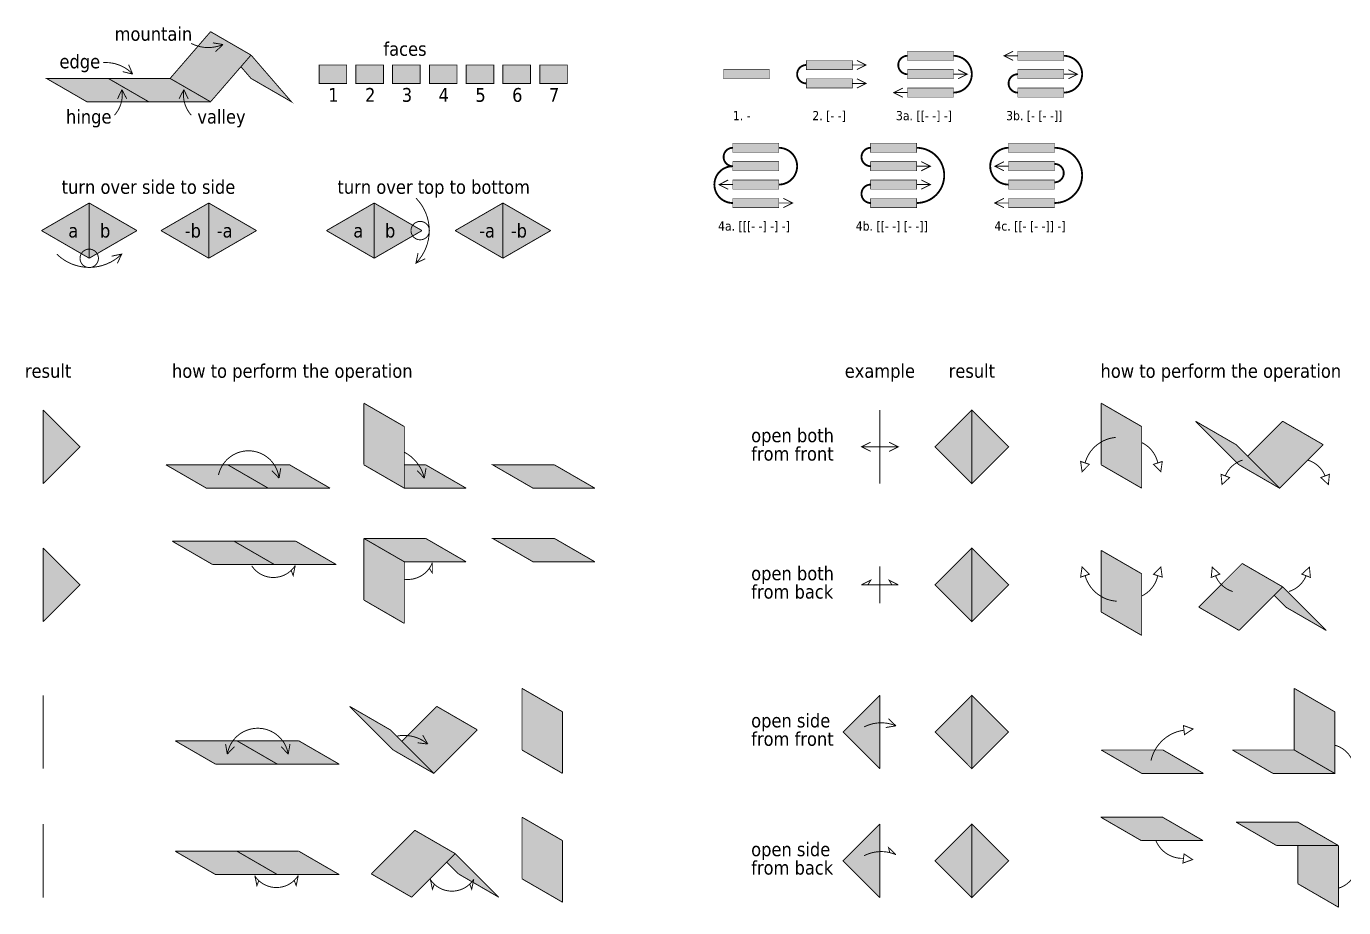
# Model space of a CAD drawing. Header units: inches. Extents: x -12.5 to 77.3, y -38.9 to 8.1.
# Drawn here: x 25.32 to 39.64, y -2.16 to 7.42 of the extents above; entities that cross this region are included whole.
import ezdxf
from ezdxf.enums import TextEntityAlignment as Align

# ---------------------------------------------------------------- set-up
doc = ezdxf.new("R2010")
doc.units = ezdxf.units.IN
doc.header["$LTSCALE"] = 0.2
doc.header["$MEASUREMENT"] = 0
for name, pattern in [('crease . . . . .', [0.4, 0.2, -0.2]), ('mountain __ . . __ . .', [1.25, 0.5, -0.25, 0, -0.25, 0, -0.25]), ('valley __ __ __', [0.75, 0.5, -0.25])]:
    doc.linetypes.add(name, pattern=pattern)
for name, color, linetype in [('arrow-back', 250, 'Continuous'), ('edge', 7, 'Continuous'), ('face-1', 151, 'Continuous'), ('face-2', 91, 'Continuous'), ('face-3', 11, 'Continuous'), ('face-4', 191, 'Continuous'), ('face-5', 51, 'Continuous'), ('face-6', 33, 'Continuous'), ('face-7', 253, 'Continuous'), ('hinge', 250, 'crease . . . . .'), ('mountain', 12, 'mountain __ . . __ . .'), ('numbers', 7, 'Continuous'), ('valley', 143, 'valley __ __ __'), ('z-pats', 251, 'Continuous')]:
    doc.layers.add(name, color=color, linetype=linetype)
doc.styles.add('labels', font='')
doc.styles.get('labels').set_extended_font_data('Tahoma')

msp = doc.modelspace()

# ---------------------------------------------------------------- linework, layer by layer
at = {"const_width": 0.01}
for points in [[(27.108788, 7.234998, 0.226312), (27.455203, 7.222924, -0.290796)], [(26.148889, 7.025521, -0.226312), (26.472555, 6.901465, 0.290796)], [(26.274193, 6.45378, 0.226312), (26.355445, 6.73209, -0.290796)], [(27.110392, 6.45378, -0.226312), (27.02914, 6.73209, 0.290796)], [(29.553553, 5.553553, -0.410434), (29.553553, 4.846447, 0.610292)], [(29.7, 5.2, -1), (29.5, 5.2, -1), (29.7, 5.2, 0.414214)], [(25.646447, 4.94511, 0.410434), (26.353553, 4.94511, -0.610292)], [(26, 4.798663, 1), (26, 4.998663, 1), (26, 4.798663, -0.414214)], [(37.165527, 2.951949, 0.315299), (36.831991, 2.674819, -0.290796)], [(37.447498, 2.896339, -0.231872), (37.622912, 2.674819, 0.290796)], [(27.405921, 2.543464, -0.849056), (28.064575, 2.509438, 0.290796)], [(29.42874, 2.790944, -0.218767), (29.644761, 2.509438, 0.290796)], [(38.54489, 2.705183, 0.226312), (38.35725, 2.533479, -0.290796)], [(39.25511, 2.705183, -0.226312), (39.44275, 2.533479, 0.290796)], [(37.174129, 1.171379, -0.315299), (36.831991, 1.449269, 0.290796)], [(37.447498, 1.227749, 0.231872), (37.622912, 1.449269, -0.290796)], [(38.438466, 1.276754, -0.226312), (38.250826, 1.448458, 0.290796)], [(39.048685, 1.276754, 0.226312), (39.236325, 1.448458, -0.290796)], [(27.501893, -0.490562, -0.849056), (28.164575, -0.490562, 0.290796)], [(29.347143, -0.294584, -0.226312), (29.682787, -0.381141, 0.290796)], [(34.428159, -0.195236, -0.226312), (34.774574, -0.183162, 0.290796)], [(37.548569, -0.562026, -0.315299), (37.907603, -0.230391, 0.290796)], [(39.55511, -0.394817, -0.226312), (39.74275, -0.566521, 0.290796)], [(37.600491, -1.427572, 0.315299), (37.902413, -1.623661, -0.290796)], [(39.587012, -1.948595, 0.226312), (39.774652, -1.776891, -0.290796)]]:
    msp.add_lwpolyline(points, format="xyb", dxfattribs=at)
for points in [[(27.344879, 7.241057), (27.455203, 7.222924)], [(27.374502, 7.145545), (27.455203, 7.222924)], [(26.363901, 6.927819), (26.472555, 6.901465)], [(26.428445, 7.0042), (26.472555, 6.901465)], [(26.30756, 6.631059), (26.355445, 6.73209)], [(26.407538, 6.633163), (26.355445, 6.73209)], [(26.977047, 6.633163), (27.02914, 6.73209)], [(27.077025, 6.631059), (27.02914, 6.73209)], [(26.3062, 4.843829), (26.3062, 4.843829), (26.353553, 4.94511), (26.244117, 4.922224)], [(29.654834, 4.8938), (29.654834, 4.8938), (29.553553, 4.846447), (29.576439, 4.955883)], [(34.6, 3.25), (34.6, 2.45)], [(34.5, 2.9), (34.5, 2.9), (34.4, 2.85), (34.5, 2.8)], [(34.7, 2.9), (34.7, 2.9), (34.8, 2.85), (34.7, 2.8)], [(34.4, 2.85), (34.8, 2.85)], [(27.987819, 2.590732), (28.064575, 2.509438)], [(28.083556, 2.619619), (28.064575, 2.509438)], [(29.568005, 2.590732), (29.644761, 2.509438)], [(29.663742, 2.619619), (29.644761, 2.509438)], [(34.6, 1.55), (34.6, 1.15)], [(25.5, 0.15), (25.5, -0.65)], [(34.693873, -0.105783), (34.774574, -0.183162)], [(29.627313, -0.28407), (29.682787, -0.381141)], [(34.66425, -0.201295), (34.774574, -0.183162)], [(27.482912, -0.380381), (27.501893, -0.490562)], [(27.578649, -0.409268), (27.501893, -0.490562)], [(28.087819, -0.409268), (28.164575, -0.490562)], [(28.183556, -0.380381), (28.164575, -0.490562)], [(29.571846, -0.367277), (29.682787, -0.381141)], [(25.5, -1.25), (25.5, -2.05)]]:
    msp.add_lwpolyline(points, dxfattribs=at)
for points, const_width in [([(33.8, 7.05), (33.8, 6.95), (34.3, 6.95), (34.3, 7.05)], 0.005), ([(34.9, 7.15), (34.9, 7.05), (35.4, 7.05), (35.4, 7.15)], 0.005), ([(36.1, 7.15), (36.1, 7.05), (36.6, 7.05), (36.6, 7.15)], 0.005), ([(32.9, 6.95), (32.9, 6.85), (33.4, 6.85), (33.4, 6.95)], 0.005), ([(34.9, 6.95), (34.9, 6.85), (35.4, 6.85), (35.4, 6.95)], 0.005), ([(36.1, 6.95), (36.1, 6.85), (36.6, 6.85), (36.6, 6.95)], 0.005), ([(33.8, 6.85), (33.8, 6.75), (34.3, 6.75), (34.3, 6.85)], 0.005), ([(34.9, 6.75), (34.9, 6.65), (35.4, 6.65), (35.4, 6.75)], 0.005), ([(36.1, 6.75), (36.1, 6.65), (36.6, 6.65), (36.6, 6.75)], 0.005), ([(33, 6.15), (33, 6.05), (33.5, 6.05), (33.5, 6.15)], 0.005), ([(34.5, 6.15), (34.5, 6.05), (35, 6.05), (35, 6.15)], 0.005), ([(36, 6.15), (36, 6.05), (36.5, 6.05), (36.5, 6.15)], 0.005), ([(33, 5.95), (33, 5.85), (33.5, 5.85), (33.5, 5.95)], 0.005), ([(34.5, 5.95), (34.5, 5.85), (35, 5.85), (35, 5.95)], 0.005), ([(36, 5.95), (36, 5.85), (36.5, 5.85), (36.5, 5.95)], 0.005), ([(33, 5.75), (33, 5.65), (33.5, 5.65), (33.5, 5.75)], 0.005), ([(34.5, 5.75), (34.5, 5.65), (35, 5.65), (35, 5.75)], 0.005), ([(36, 5.75), (36, 5.65), (36.5, 5.65), (36.5, 5.75)], 0.005), ([(33, 5.55), (33, 5.45), (33.5, 5.45), (33.5, 5.55)], 0.005), ([(34.5, 5.55), (34.5, 5.45), (35, 5.45), (35, 5.55)], 0.005), ([(36, 5.55), (36, 5.45), (36.5, 5.45), (36.5, 5.55)], 0.005), ([(36.783276, 2.690878), (36.783276, 2.690878), (36.79941, 2.580246), (36.878236, 2.659532)], 0.01), ([(37.671627, 2.690878), (37.671627, 2.690878), (37.655493, 2.580246), (37.576667, 2.659532)], 0.01), ([(38.40397, 2.515665), (38.321622, 2.440041), (38.310532, 2.551294)], 0.01), ([(39.39603, 2.515665), (39.478378, 2.440041), (39.489468, 2.551294)], 0.01), ([(36.783276, 1.43321), (36.783276, 1.43321), (36.79941, 1.543842), (36.878236, 1.464556)], 0.01), ([(37.671627, 1.43321), (37.671627, 1.43321), (37.655493, 1.543842), (37.576667, 1.464556)], 0.01), ([(38.297545, 1.466272), (38.215197, 1.541896), (38.204107, 1.430643)], 0.01), ([(39.189606, 1.466272), (39.271954, 1.541896), (39.283044, 1.430643)], 0.01), ([(37.901384, -0.179476), (37.901384, -0.179476), (38.006723, -0.21694), (37.913548, -0.278733)], 0.01), ([(37.896194, -1.674576), (37.896194, -1.674576), (38.001533, -1.637112), (37.908358, -1.575319)], 0.01)]:
    msp.add_lwpolyline(points, close=True, dxfattribs=dict(const_width=const_width))
at = {"layer": 'arrow-back', "const_width": 0.01}
for points in [[(29.430701, 1.409625, 0.341055), (29.731986, 1.589709, -0.290796)], [(27.767167, 1.557365, 0.545507), (28.240806, 1.559709, -0.290796)], [(34.428159, -1.595236, -0.226312), (34.774574, -1.583162, 0.290796)], [(27.800041, -1.812635, 0.545507), (28.27368, -1.810291, -0.290796)], [(29.709309, -1.852023, 0.545507), (30.182948, -1.849679, -0.290796)]]:
    msp.add_lwpolyline(points, format="xyb", dxfattribs=at)
for points in [[(29.700663, 1.527108), (29.731953, 1.477906), (29.731986, 1.589709)], [(28.197597, 1.504637), (28.218415, 1.450171), (28.240806, 1.559709)], [(34.47, 1.35), (34.5, 1.4), (34.4, 1.35)], [(34.4, 1.35), (34.8, 1.35)], [(34.73, 1.35), (34.7, 1.4), (34.8, 1.35)], [(34.707715, -1.562426), (34.693873, -1.505783), (34.774574, -1.583162)], [(27.844529, -1.865363), (27.823711, -1.919829), (27.80132, -1.810291)], [(28.230471, -1.865363), (28.251289, -1.919829), (28.27368, -1.810291)], [(29.753797, -1.904751), (29.732979, -1.959217), (29.710587, -1.849679)], [(30.139738, -1.904751), (30.160557, -1.959217), (30.182948, -1.849679)]]:
    msp.add_lwpolyline(points, dxfattribs=at)
at = {"layer": 'edge', "const_width": 0.01}
for points in [[(27.319814, 7.362263), (26.879721, 6.854088), (26.207405, 6.854088), (25.535088, 6.854088), (25.975181, 6.6), (26.647498, 6.6), (27.319814, 6.6), (27.759907, 7.108176)], [(27.759907, 7.108176), (28.2, 6.6), (27.759907, 6.854088), (27.649884, 6.981132)], [(25.480385, 5.2), (26, 5.5)], [(27.3, 5.5), (27.819615, 5.2)], [(28.580385, 5.2), (29.1, 5.5)], [(30.5, 5.5), (31.019615, 5.2)], [(26.519615, 5.2), (26, 4.9)], [(26.780385, 5.2), (27.3, 4.9)], [(29.619615, 5.2), (29.1, 4.9)], [(29.980385, 5.2), (30.5, 4.9)], [(28.987591, 3.324088), (28.987591, 2.654088)], [(37.007405, 3.324088), (37.447498, 3.07)], [(37.007405, 3.324088), (37.007405, 2.654088)], [(25.5, 3.25), (25.5, 2.45)], [(25.5, 3.25), (25.9, 2.85), (25.5, 2.45)], [(29.427684, 3.07), (29.427684, 2.4), (30.1, 2.4)], [(37.447498, 2.4), (37.447498, 3.07)], [(38.033164, 3.128329), (38.507405, 2.654088)], [(38.600407, 2.74709), (38.981166, 3.127849)], [(38.473257, 2.874241), (38.947498, 2.4), (39.421259, 2.873762)], [(26.835088, 2.654088), (27.507405, 2.654088), (28.179721, 2.654088)], [(29.427684, 2.654088), (29.659907, 2.654088)], [(31.059907, 2.654088), (30.387591, 2.654088), (30.827684, 2.4), (31.5, 2.4)], [(27.275181, 2.4), (27.947498, 2.4), (28.619814, 2.4)], [(25.5, 1.75), (25.5, 0.95)], [(25.5, 1.75), (25.9, 1.35), (25.5, 0.95)], [(26.902214, 1.824088), (27.574531, 1.824088), (28.246847, 1.824088)], [(28.987591, 1.184088), (28.987591, 1.854088)], [(28.987591, 1.854088), (29.659907, 1.854088)], [(31.059907, 1.854088), (30.387591, 1.854088), (30.827684, 1.6), (31.5, 1.6)], [(37.007405, 1.724088), (37.007405, 1.054088)], [(29.427684, 0.93), (29.427684, 1.6), (30.1, 1.6)], [(38.067312, 1.108176), (38.541073, 1.581937)], [(27.342307, 1.57), (28.014624, 1.57), (28.68694, 1.57)], [(37.447498, 0.8), (37.447498, 1.47)], [(38.981166, 1.327849), (38.507405, 0.854088)], [(39.455407, 0.853609), (38.981166, 1.327849)], [(39.015314, 1.107696), (38.888164, 1.234847)], [(37.447498, 0.8), (37.007405, 1.054088)], [(30.707405, 0.224088), (30.707405, -0.445912)], [(34.6, 0.15), (34.2, -0.25), (34.6, -0.65)], [(34.6, 0.15), (34.6, -0.65)], [(38.435088, -0.445912), (39.107405, -0.445912), (39.107405, 0.224088)], [(28.833164, 0.028329), (29.307405, -0.445912)], [(29.400407, -0.35291), (29.781166, 0.027849)], [(31.147498, -0.7), (31.147498, -0.03)], [(38.875181, -0.7), (39.547498, -0.7), (39.547498, -0.03)], [(29.273257, -0.225759), (29.747498, -0.7), (30.221259, -0.226238)], [(26.935088, -0.345912), (27.607405, -0.345912), (28.279721, -0.345912)], [(37.679721, -0.445912), (37.007405, -0.445912)], [(27.375181, -0.6), (28.047498, -0.6), (28.719814, -0.6)], [(38.119814, -0.7), (37.447498, -0.7)], [(30.707405, -1.175912), (30.707405, -1.845912)], [(34.6, -1.25), (34.2, -1.65), (34.6, -2.05)], [(34.6, -1.25), (34.6, -2.05)], [(37.674531, -1.175912), (37.002214, -1.175912)], [(39.147312, -1.23), (38.474996, -1.23)], [(29.067312, -1.791824), (29.541073, -1.318063)], [(31.147498, -2.1), (31.147498, -1.43)], [(38.114624, -1.43), (37.442307, -1.43)], [(26.935088, -1.545912), (27.607405, -1.545912), (28.279721, -1.545912)], [(29.981166, -1.572151), (29.507405, -2.045912)], [(30.455407, -2.046391), (29.981166, -1.572151)], [(39.587405, -1.484088), (38.915089, -1.484088)], [(39.147312, -1.484088), (39.147312, -1.9)], [(39.587405, -2.154088), (39.587405, -1.484088)], [(30.015314, -1.792304), (29.888164, -1.665153)], [(27.375181, -1.8), (28.047498, -1.8), (28.719814, -1.8)]]:
    msp.add_lwpolyline(points, dxfattribs=at)
for points in [[(28.5, 7), (28.8, 7), (28.8, 6.8), (28.5, 6.8)], [(28.9, 7), (29.2, 7), (29.2, 6.8), (28.9, 6.8)], [(29.3, 7), (29.6, 7), (29.6, 6.8), (29.3, 6.8)], [(29.7, 7), (30, 7), (30, 6.8), (29.7, 6.8)], [(30.1, 7), (30.4, 7), (30.4, 6.8), (30.1, 6.8)], [(30.5, 7), (30.8, 7), (30.8, 6.8), (30.5, 6.8)], [(30.9, 7), (31.2, 7), (31.2, 6.8), (30.9, 6.8)], [(35.6, 3.25), (35.2, 2.85), (35.6, 2.45), (36, 2.85)], [(35.6, 1.75), (35.2, 1.35), (35.6, 0.95), (36, 1.35)], [(35.6, 0.15), (35.2, -0.25), (35.6, -0.65), (36, -0.25)], [(35.6, -1.25), (35.2, -1.65), (35.6, -2.05), (36, -1.65)]]:
    msp.add_lwpolyline(points, close=True, dxfattribs=at)
at = {"layer": 'face-1'}
for points in [[(26.879721, 6.854088), (27.319814, 6.6), (27.319814, 7.362263), (27.759907, 7.108176)], [(33.8, 7), (33.8, 7.05), (34.3, 7), (34.3, 7.05)], [(34.9, 7.1), (34.9, 7.15), (35.4, 7.1), (35.4, 7.15)], [(36.1, 7.15), (36.1, 7.1), (36.6, 7.15), (36.6, 7.1)], [(28.5, 7), (28.8, 7), (28.5, 6.8), (28.8, 6.8)], [(32.9, 6.9), (32.9, 6.95), (33.4, 6.9), (33.4, 6.95)], [(25.535088, 6.854088), (25.975181, 6.6), (26.207405, 6.854088), (26.647498, 6.6)], [(26.647498, 6.6), (26.207405, 6.854088), (27.319814, 6.6), (26.879721, 6.854088)], [(33, 6.1), (33, 6.15), (33.5, 6.1), (33.5, 6.15)], [(34.5, 6.1), (34.5, 6.15), (35, 6.1), (35, 6.15)], [(36, 6.1), (36, 6.15), (36.5, 6.1), (36.5, 6.15)], [(25.480385, 5.2), (26, 4.9), (26, 5.5)], [(26, 5.5), (26, 4.9), (26.519615, 5.2)], [(28.580385, 5.2), (29.1, 4.9), (29.1, 5.5)], [(29.1, 5.5), (29.1, 4.9), (29.619615, 5.2)], [(37.007405, 3.324088), (37.447498, 3.07), (37.007405, 2.654088), (37.447498, 2.4)], [(38.033164, 3.128329), (38.473257, 2.874241), (38.507405, 2.654088), (38.947498, 2.4)], [(26.835088, 2.654088), (27.275181, 2.4), (27.507405, 2.654088), (27.947498, 2.4)], [(27.947498, 2.4), (27.507405, 2.654088), (28.619814, 2.4), (28.179721, 2.654088)], [(29.427684, 2.4), (28.987591, 2.654088), (30.1, 2.4), (29.659907, 2.654088)], [(25.5, 1.75), (25.5, 0.95), (25.9, 1.35)], [(26.902214, 1.824088), (27.342307, 1.57), (27.574531, 1.824088), (28.014624, 1.57)], [(28.014624, 1.57), (27.574531, 1.824088), (28.68694, 1.57), (28.246847, 1.824088)], [(29.427684, 1.6), (28.987591, 1.854088), (30.1, 1.6), (29.659907, 1.854088)], [(28.987591, 1.854088), (29.427684, 1.6), (28.987591, 1.184088), (29.427684, 0.93)], [(30.827684, 1.6), (30.387591, 1.854088), (31.5, 1.6), (31.059907, 1.854088)], [(35.6, 1.75), (35.2, 1.35), (35.6, 0.95)], [(35.6, 1.75), (35.6, 0.95), (36, 1.35)], [(37.007405, 1.724088), (37.447498, 1.47), (37.007405, 1.054088), (37.447498, 0.8)], [(38.507405, 0.854088), (38.067312, 1.108176), (38.981166, 1.327849), (38.541073, 1.581937)], [(34.6, 0.15), (34.2, -0.25), (34.6, -0.65)], [(29.747498, -0.7), (29.307405, -0.445912), (30.221259, -0.226238), (29.781166, 0.027849)], [(26.935088, -0.345912), (27.375181, -0.6), (27.607405, -0.345912), (28.047498, -0.6)], [(28.047498, -0.6), (27.607405, -0.345912), (28.719814, -0.6), (28.279721, -0.345912)], [(37.447498, -0.7), (37.007405, -0.445912), (38.119814, -0.7), (37.679721, -0.445912)], [(30.707405, -1.175912), (31.147498, -1.43), (30.707405, -1.845912), (31.147498, -2.1)], [(34.6, -1.25), (34.2, -1.65), (34.6, -2.05)], [(35.6, -1.25), (35.2, -1.65), (35.6, -2.05)], [(37.442307, -1.43), (37.002214, -1.175912), (38.114624, -1.43), (37.674531, -1.175912)], [(38.474996, -1.23), (38.915089, -1.484088), (39.147312, -1.23), (39.587405, -1.484088)], [(29.507405, -2.045912), (29.067312, -1.791824), (29.981166, -1.572151), (29.541073, -1.318063)], [(26.935088, -1.545912), (27.375181, -1.8), (27.607405, -1.545912), (28.047498, -1.8)], [(28.047498, -1.8), (27.607405, -1.545912), (28.719814, -1.8), (28.279721, -1.545912)]]:
    msp.add_solid(points, dxfattribs=at)
at = {"layer": 'face-2'}
for points in [[(27.649884, 6.981132), (27.759907, 7.108176), (27.759907, 6.854088), (28.2, 6.6)], [(28.9, 7), (29.2, 7), (28.9, 6.8), (29.2, 6.8)], [(32.9, 6.85), (32.9, 6.9), (33.4, 6.85), (33.4, 6.9)], [(33.8, 6.75), (33.8, 6.8), (34.3, 6.75), (34.3, 6.8)], [(34.9, 6.65), (34.9, 6.7), (35.4, 6.65), (35.4, 6.7)], [(36.1, 6.7), (36.1, 6.65), (36.6, 6.7), (36.6, 6.65)], [(26.780385, 5.2), (27.3, 4.9), (27.3, 5.5)], [(27.3, 5.5), (27.3, 4.9), (27.819615, 5.2)], [(29.980385, 5.2), (30.5, 4.9), (30.5, 5.5)], [(30.5, 5.5), (30.5, 4.9), (31.019615, 5.2)], [(33, 5.45), (33, 5.5), (33.5, 5.45), (33.5, 5.5)], [(34.5, 5.45), (34.5, 5.5), (35, 5.45), (35, 5.5)], [(36, 5.45), (36, 5.5), (36.5, 5.45), (36.5, 5.5)], [(28.987591, 3.324088), (29.427684, 3.07), (28.987591, 2.654088), (29.427684, 2.4)], [(25.5, 3.25), (25.5, 2.45), (25.9, 2.85)], [(30.827684, 2.4), (30.387591, 2.654088), (31.5, 2.4), (31.059907, 2.654088)], [(30.707405, 0.224088), (31.147498, -0.03), (30.707405, -0.445912), (31.147498, -0.7)], [(28.833164, 0.028329), (29.273257, -0.225759), (29.307405, -0.445912), (29.747498, -0.7)], [(35.6, -1.25), (35.6, -2.05), (36, -1.65)], [(29.888164, -1.665153), (29.981166, -1.572151), (30.015314, -1.792304), (30.455407, -2.046391)]]:
    msp.add_solid(points, dxfattribs=at)
at = {"layer": 'face-3'}
for points in [[(36.1, 7.1), (36.1, 7.05), (36.6, 7.1), (36.6, 7.05)], [(29.3, 7), (29.6, 7), (29.3, 6.8), (29.6, 6.8)], [(33.8, 6.95), (33.8, 7), (34.3, 6.95), (34.3, 7)], [(34.9, 6.85), (34.9, 6.9), (35.4, 6.85), (35.4, 6.9)], [(36.1, 6.95), (36.1, 6.9), (36.6, 6.95), (36.6, 6.9)], [(33.8, 6.8), (33.8, 6.85), (34.3, 6.8), (34.3, 6.85)], [(34.9, 6.7), (34.9, 6.75), (35.4, 6.7), (35.4, 6.75)], [(34.5, 5.85), (34.5, 5.9), (35, 5.85), (35, 5.9)], [(34.5, 5.7), (34.5, 5.75), (35, 5.7), (35, 5.75)], [(33, 5.65), (33, 5.7), (33.5, 5.65), (33.5, 5.7)], [(36, 5.65), (36, 5.7), (36.5, 5.65), (36.5, 5.7)], [(33, 5.5), (33, 5.55), (33.5, 5.5), (33.5, 5.55)], [(36, 5.5), (36, 5.55), (36.5, 5.5), (36.5, 5.55)], [(35.6, 3.25), (35.2, 2.85), (35.6, 2.45)], [(35.6, 3.25), (35.6, 2.45), (36, 2.85)], [(38.947498, 2.4), (38.507405, 2.654088), (39.421259, 2.873762), (38.981166, 3.127849)], [(38.888164, 1.234847), (38.981166, 1.327849), (39.015314, 1.107696), (39.455407, 0.853609)], [(35.6, 0.15), (35.2, -0.25), (35.6, -0.65)], [(35.6, 0.15), (35.6, -0.65), (36, -0.25)], [(39.107405, 0.224088), (39.547498, -0.03), (39.107405, -0.445912), (39.547498, -0.7)], [(38.435088, -0.445912), (38.875181, -0.7), (39.107405, -0.445912), (39.547498, -0.7)], [(39.587405, -1.484088), (39.587405, -2.154088), (39.147312, -1.484088), (39.147312, -1.9)]]:
    msp.add_solid(points, dxfattribs=at)
at = {"layer": 'face-4'}
for points in [[(34.9, 7.05), (34.9, 7.1), (35.4, 7.05), (35.4, 7.1)], [(29.7, 7), (30, 7), (29.7, 6.8), (30, 6.8)], [(34.9, 6.9), (34.9, 6.95), (35.4, 6.9), (35.4, 6.95)], [(36.1, 6.9), (36.1, 6.85), (36.6, 6.9), (36.6, 6.85)], [(36.1, 6.75), (36.1, 6.7), (36.6, 6.75), (36.6, 6.7)], [(34.5, 6.05), (34.5, 6.1), (35, 6.05), (35, 6.1)], [(36, 6.05), (36, 6.1), (36.5, 6.05), (36.5, 6.1)], [(33, 5.85), (33, 5.9), (33.5, 5.85), (33.5, 5.9)], [(34.5, 5.9), (34.5, 5.95), (35, 5.9), (35, 5.95)], [(36, 5.9), (36, 5.95), (36.5, 5.9), (36.5, 5.95)], [(33, 5.7), (33, 5.75), (33.5, 5.7), (33.5, 5.75)]]:
    msp.add_solid(points, dxfattribs=at)
at = {"layer": 'face-5'}
for points in [[(30.1, 7), (30.4, 7), (30.1, 6.8), (30.4, 6.8)], [(33, 6.05), (33, 6.1), (33.5, 6.05), (33.5, 6.1)], [(33, 5.9), (33, 5.95), (33.5, 5.9), (33.5, 5.95)], [(36, 5.85), (36, 5.9), (36.5, 5.85), (36.5, 5.9)], [(36, 5.7), (36, 5.75), (36.5, 5.7), (36.5, 5.75)], [(34.5, 5.65), (34.5, 5.7), (35, 5.65), (35, 5.7)], [(34.5, 5.5), (34.5, 5.55), (35, 5.5), (35, 5.55)]]:
    msp.add_solid(points, dxfattribs=at)
at = {"layer": 'face-6'}
msp.add_solid([(30.5, 7), (30.8, 7), (30.5, 6.8), (30.8, 6.8)], dxfattribs=at)
at = {"layer": 'face-7'}
msp.add_solid([(30.9, 7), (31.2, 7), (30.9, 6.8), (31.2, 6.8)], dxfattribs=at)
at = {"layer": 'hinge', "const_width": 0.01}
for points in [[(26.647498, 6.6), (26.207405, 6.854088)], [(26, 5.5), (26, 4.9)], [(26, 5.5), (26.519615, 5.2)], [(26.780385, 5.2), (27.3, 5.5)], [(27.3, 5.5), (27.3, 4.9)], [(29.1, 5.5), (29.1, 4.9)], [(29.1, 5.5), (29.619615, 5.2)], [(29.980385, 5.2), (30.5, 5.5)], [(30.5, 5.5), (30.5, 4.9)], [(25.480385, 5.2), (26, 4.9)], [(27.819615, 5.2), (27.3, 4.9)], [(28.580385, 5.2), (29.1, 4.9)], [(31.019615, 5.2), (30.5, 4.9)], [(28.987591, 3.324088), (29.427684, 3.07)], [(38.033164, 3.128329), (38.473257, 2.874241)], [(38.981166, 3.127849), (39.421259, 2.873762)], [(26.835088, 2.654088), (27.275181, 2.4)], [(28.179721, 2.654088), (28.619814, 2.4)], [(29.659907, 2.654088), (30.1, 2.4)], [(31.059907, 2.654088), (31.5, 2.4)], [(37.447498, 2.4), (37.007405, 2.654088)], [(26.902214, 1.824088), (27.342307, 1.57)], [(28.246847, 1.824088), (28.68694, 1.57)], [(29.659907, 1.854088), (30.1, 1.6)], [(31.059907, 1.854088), (31.5, 1.6)], [(37.007405, 1.724088), (37.447498, 1.47)], [(28.987591, 1.184088), (29.427684, 0.93)], [(38.507405, 0.854088), (38.067312, 1.108176)], [(39.455407, 0.853609), (39.015314, 1.107696)], [(30.707405, 0.224088), (31.147498, -0.03)], [(39.107405, 0.224088), (39.547498, -0.03)], [(28.833164, 0.028329), (29.273257, -0.225759)], [(29.781166, 0.027849), (30.221259, -0.226238)], [(26.935088, -0.345912), (27.375181, -0.6)], [(28.279721, -0.345912), (28.719814, -0.6)], [(37.447498, -0.7), (37.007405, -0.445912)], [(37.679721, -0.445912), (38.119814, -0.7)], [(38.435088, -0.445912), (38.875181, -0.7)], [(37.442307, -1.43), (37.002214, -1.175912)], [(37.674531, -1.175912), (38.114624, -1.43)], [(38.915089, -1.484088), (38.474996, -1.23)], [(26.935088, -1.545912), (27.375181, -1.8)], [(28.279721, -1.545912), (28.719814, -1.8)], [(29.507405, -2.045912), (29.067312, -1.791824)], [(30.455407, -2.046391), (30.015314, -1.792304)], [(31.147498, -2.1), (30.707405, -1.845912)], [(39.587405, -2.154088), (39.147312, -1.9)]]:
    msp.add_lwpolyline(points, dxfattribs=at)
at = {"layer": 'mountain', "const_width": 0.01}
for points in [[(27.319814, 7.362263), (27.759907, 7.108176)], [(29.427684, 2.4), (28.987591, 2.654088)], [(38.947498, 2.4), (38.507405, 2.654088)], [(28.014624, 1.57), (27.574531, 1.824088)], [(29.427684, 1.6), (28.987591, 1.854088)], [(35.6, 1.75), (35.6, 0.95)], [(38.541073, 1.581937), (38.981166, 1.327849)], [(29.747498, -0.7), (29.307405, -0.445912)], [(31.147498, -0.7), (30.707405, -0.445912)], [(30.707405, -1.175912), (31.147498, -1.43)], [(35.6, -1.25), (35.6, -2.05)], [(39.147312, -1.23), (39.587405, -1.484088)], [(29.541073, -1.318063), (29.981166, -1.572151)], [(28.047498, -1.8), (27.607405, -1.545912)]]:
    msp.add_lwpolyline(points, dxfattribs=at)
at = {"layer": 'valley', "const_width": 0.01}
for points in [[(27.319814, 6.6), (26.879721, 6.854088)], [(35.6, 3.25), (35.6, 2.45)], [(27.947498, 2.4), (27.507405, 2.654088)], [(35.6, 0.15), (35.6, -0.65)], [(28.047498, -0.6), (27.607405, -0.345912)], [(39.547498, -0.7), (39.107405, -0.445912)]]:
    msp.add_lwpolyline(points, dxfattribs=at)
at = {"layer": 'z-pats', "const_width": 0.01}
for points in [[(34.35, 7.05), (34.35, 7.05), (34.45, 7), (34.35, 6.95)], [(36.05, 7.15), (36.05, 7.15), (35.95, 7.1), (36.05, 7.05)], [(36.1, 7.1), (35.95, 7.1)], [(34.3, 7), (34.45, 7)], [(35.4, 6.9), (35.55, 6.9)], [(35.45, 6.95), (35.45, 6.95), (35.55, 6.9), (35.45, 6.85)], [(36.6, 6.9), (36.75, 6.9)], [(36.65, 6.95), (36.65, 6.95), (36.75, 6.9), (36.65, 6.85)], [(34.3, 6.8), (34.45, 6.8)], [(34.35, 6.85), (34.35, 6.85), (34.45, 6.8), (34.35, 6.75)], [(34.85, 6.75), (34.85, 6.75), (34.75, 6.7), (34.85, 6.65)], [(34.9, 6.7), (34.75, 6.7)], [(35, 5.9), (35.15, 5.9)], [(35.05, 5.95), (35.05, 5.95), (35.15, 5.9), (35.05, 5.85)], [(35.95, 5.95), (35.95, 5.95), (35.85, 5.9), (35.95, 5.85)], [(36, 5.9), (35.85, 5.9)], [(32.95, 5.75), (32.95, 5.75), (32.85, 5.7), (32.95, 5.65)], [(35.05, 5.75), (35.05, 5.75), (35.15, 5.7), (35.05, 5.65)], [(33, 5.7), (32.85, 5.7)], [(35, 5.7), (35.15, 5.7)], [(33.5, 5.5), (33.65, 5.5)], [(33.55, 5.55), (33.55, 5.55), (33.65, 5.5), (33.55, 5.45)], [(35.95, 5.55), (35.95, 5.55), (35.85, 5.5), (35.95, 5.45)], [(36, 5.5), (35.85, 5.5)]]:
    msp.add_lwpolyline(points, dxfattribs=at)
at = {"layer": 'z-pats', "const_width": 0.02}
for points in [[(34.9, 7.1, 1), (34.9, 6.9, -0.205258)], [(35.4, 7.1, -1), (35.4, 6.7, 0.205258)], [(36.6, 6.7, 1), (36.6, 7.1, -0.205258)], [(33.8, 7, 1), (33.8, 6.8, -0.205258)], [(36.1, 6.7, -1), (36.1, 6.9, 0.205258)], [(33, 6.1, 1), (33, 5.9, -0.205258)], [(33.5, 6.1, -1), (33.5, 5.7, 0.205258)], [(34.5, 6.1, 1), (34.5, 5.9, -0.205258)], [(35, 6.1, -1), (35, 5.5, 0.205258)], [(36, 6.1, 1), (36, 5.7, -0.205258)], [(36.5, 6.1, -1), (36.5, 5.5, 0.205258)], [(33, 5.9, 1), (33, 5.5, -0.205258)], [(36.5, 5.925, -1), (36.5, 5.725, 0.205258)], [(34.5, 5.7, 1), (34.5, 5.5, -0.205258)]]:
    msp.add_lwpolyline(points, format="xyb", dxfattribs=at)

# ---------------------------------------------------------------- texts
at = {"style": 'labels'}
for s, p in [('mountain', (26.276283, 7.263687)), ('faces', (29.2, 7.1)), ('edge', (25.676283, 6.963687)), ('1', (28.6, 6.6)), ('2', (29, 6.6)), ('3', (29.4, 6.6)), ('4', (29.8, 6.6)), ('5', (30.2, 6.6)), ('6', (30.6, 6.6)), ('7', (31, 6.6)), ('hinge', (25.747414, 6.363687)), ('valley', (27.176283, 6.363687)), ('turn over side to side', (25.7, 5.6)), ('turn over top to bottom', (28.7, 5.6)), ('result', (25.3, 3.6)), ('how to perform the operation', (26.9, 3.6)), ('how to perform the operation', (37, 3.6)), ('open both', (33.2, 2.9)), ('from front', (33.2, 2.7)), ('open both', (33.2, 1.4)), ('from back', (33.2, 1.2)), ('open side', (33.2, -0.2)), ('from front', (33.2, -0.4)), ('open side', (33.2, -1.6)), ('from back', (33.2, -1.8))]:
    msp.add_text(s, height=0.15, dxfattribs=at).set_placement(p)
for s, height, p in [('1. -', 0.1, (33.097433, 6.4)), ('2. [- -]', 0.1, (34.04774, 6.4)), ('3a. [[- -] -]', 0.1, (35.079975, 6.4)), ('3b. [- [- -]]', 0.1, (36.279004, 6.4)), ('4a. [[[- -] -] -]', 0.1, (33.230283, 5.2)), ('4b. [[- -] [- -]]', 0.1, (34.729313, 5.2)), ('4c. [[- [- -]] -]', 0.1, (36.232443, 5.2)), ('example', 0.15, (34.6, 3.6)), ('result', 0.15, (35.600144, 3.6))]:
    msp.add_text(s, height=height, dxfattribs=at).set_placement(p, align=Align.CENTER)
at = {"layer": 'numbers', "style": 'labels'}
for s, p in [('a', (25.826823, 5.2)), ('b', (26.173217, 5.2)), ('-b', (27.126849, 5.2)), ('-a', (27.473257, 5.2)), ('a', (28.926828, 5.2)), ('b', (29.273308, 5.2)), ('-a', (30.326844, 5.2)), ('-b', (30.673256, 5.2))]:
    msp.add_text(s, height=0.15, dxfattribs=at).set_placement(p, align=Align.MIDDLE_CENTER)

doc.saveas('drawing.dxf')
